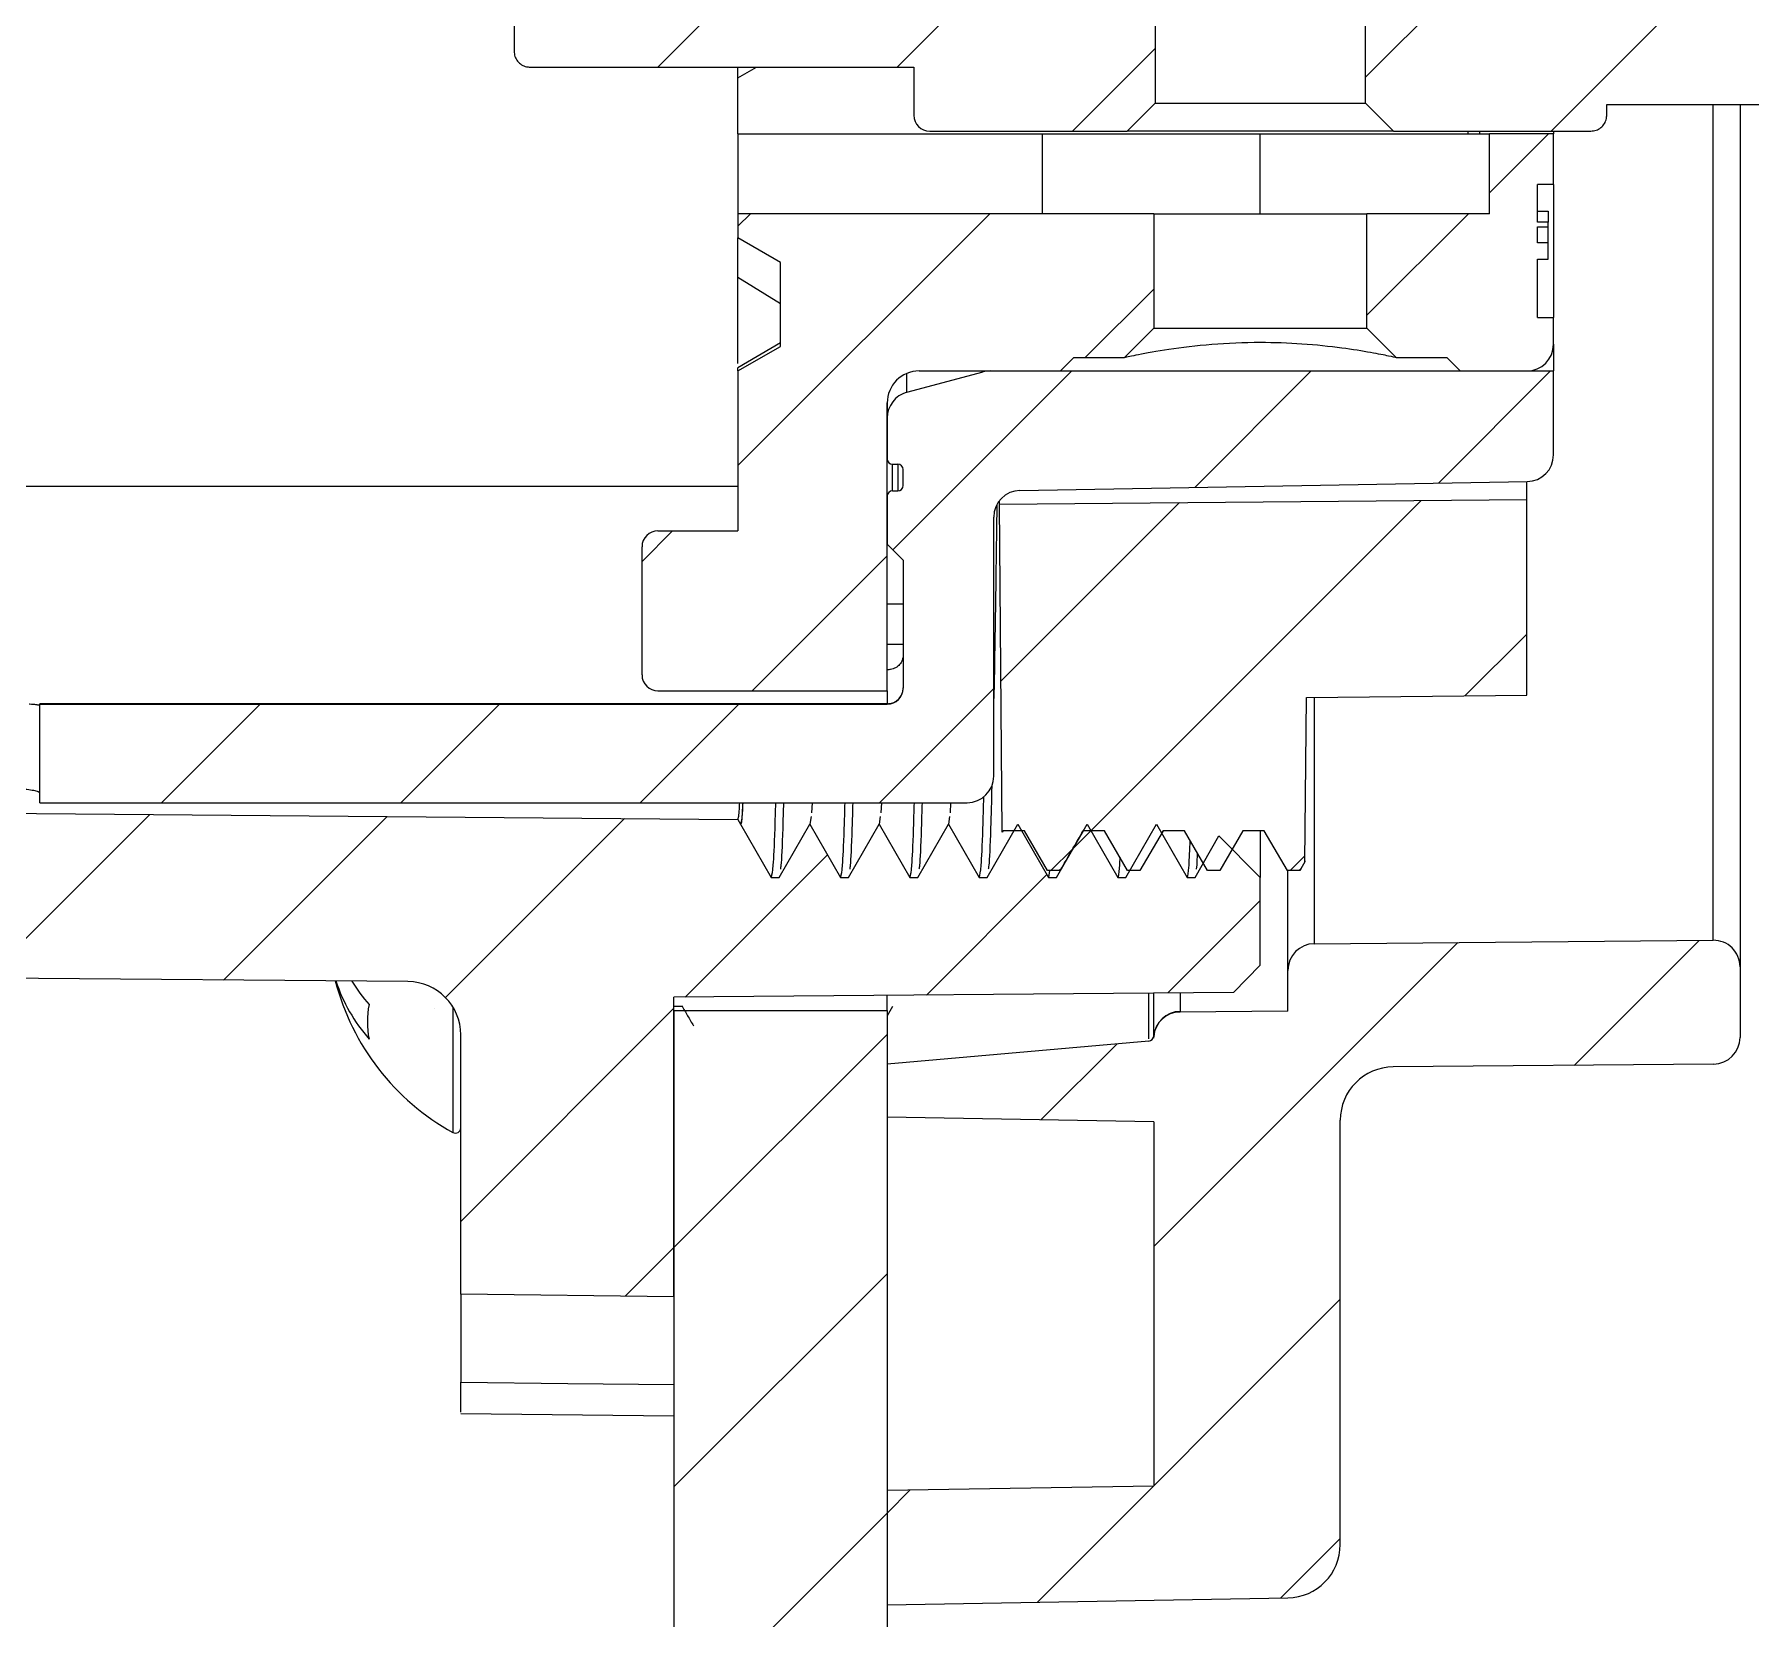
# Model space of a CAD drawing. Extents: x 14808 to 20058, y -13198 to -11680.
# Drawn here: x 15377.29 to 15393.39, y -12635.74 to -12620.88 of the extents above; entities that cross this region are included whole.
import ezdxf

# ---------------------------------------------------------------- set-up
doc = ezdxf.new("R2010")
doc.units = 0
doc.header["$LTSCALE"] = 7
doc.header["$MEASUREMENT"] = 0
doc.layers.get('0').update_dxf_attribs({"color": 2, "linetype": 'CONTINUOUS'})
pattern_1 = [(45, (-201.2296, 37.0511), (-0.561266, 0.561266), [])]

# ---------------------------------------------------------------- blocks, each defined once
blk = doc.blocks.new('A$C3ED52FEC')
at = {"linetype": 'Continuous', "lineweight": 0}
h = blk.add_hatch(dxfattribs=at)
h.set_pattern_fill('ANSI31', color=2, scale=0.25, style=0)
h.set_pattern_definition(pattern_1)
edge = h.paths.add_edge_path(flags=0)
edge.add_line((33.625, 20.5), (33.2625, 20.5))
edge.add_spline(control_points=[(33.2625, 20.5), (33.2541, 20.5), (33.2456, 20.4986), (33.2377, 20.4958), (33.2298, 20.493), (33.2222, 20.4888), (33.2156, 20.4836), (33.2091, 20.4783), (33.2034, 20.4719), (33.1989, 20.4648), (33.1945, 20.4576), (33.1912, 20.4497), (33.1893, 20.4415), (33.1881, 20.4361), (33.1875, 20.4305), (33.1875, 20.425)], knot_values=[0, 0, 0, 0, 0.000101, 0.000101, 0.000101, 0.000201, 0.000201, 0.000201, 0.000302, 0.000302, 0.000302, 0.000403, 0.000403, 0.000403, 0.000469, 0.000469, 0.000469, 0.000469], weights=[1, 1, 1, 1, 1, 1, 1, 1, 1, 1, 1, 1, 1, 1, 1, 1], degree=3, periodic=0)
edge.add_spline(control_points=[(33.1875, 20.425), (33.1875, 20.3958), (33.1875, 20.3667), (33.1875, 20.3375), (33.1875, 20.3083), (33.1875, 20.2792), (33.1875, 20.25)], knot_values=[2970.96215, 2970.96215, 2970.96215, 2970.96215, 2970.9625, 2970.9625, 2970.9625, 2970.96285, 2970.96285, 2970.96285, 2970.96285], weights=[1, 1, 1, 1, 1, 1, 1], degree=3, periodic=0)
edge.add_line((33.1875, 20.25), (32.7, 20.25))
edge.add_spline(control_points=[(32.7, 20.25), (32.6916, 20.25), (32.6831, 20.2486), (32.6752, 20.2458), (32.6673, 20.243), (32.6597, 20.2388), (32.6531, 20.2336), (32.6466, 20.2283), (32.6409, 20.2219), (32.6364, 20.2148), (32.632, 20.2076), (32.6287, 20.1997), (32.6268, 20.1915), (32.6256, 20.1861), (32.625, 20.1805), (32.625, 20.175)], knot_values=[0, 0, 0, 0, 0.000101, 0.000101, 0.000101, 0.000201, 0.000201, 0.000201, 0.000302, 0.000302, 0.000302, 0.000403, 0.000403, 0.000403, 0.000469, 0.000469, 0.000469, 0.000469], weights=[1, 1, 1, 1, 1, 1, 1, 1, 1, 1, 1, 1, 1, 1, 1, 1], degree=3, periodic=0)
edge.add_spline(control_points=[(32.625, 20.175), (32.625, 20.1), (32.625, 20.025), (32.625, 19.95)], knot_values=[1135.95065, 1135.95065, 1135.95065, 1135.95065, 1135.95155, 1135.95155, 1135.95155, 1135.95155], weights=[1, 1, 1, 1], degree=3, periodic=0)
edge.add_line((32.625, 19.95), (30.825, 19.95))
edge.add_spline(control_points=[(30.825, 19.95), (30.8166, 19.95), (30.8081, 19.9486), (30.8002, 19.9458), (30.7923, 19.943), (30.7847, 19.9388), (30.7781, 19.9336), (30.7716, 19.9283), (30.7659, 19.9219), (30.7614, 19.9148), (30.757, 19.9076), (30.7537, 19.8997), (30.7518, 19.8915), (30.7506, 19.8861), (30.75, 19.8805), (30.75, 19.875)], knot_values=[0, 0, 0, 0, 0.000101, 0.000101, 0.000101, 0.000201, 0.000201, 0.000201, 0.000302, 0.000302, 0.000302, 0.000403, 0.000403, 0.000403, 0.000469, 0.000469, 0.000469, 0.000469], weights=[1, 1, 1, 1, 1, 1, 1, 1, 1, 1, 1, 1, 1, 1, 1, 1], degree=3, periodic=0)
edge.add_spline(control_points=[(30.75, 19.875), (30.75, 19.8021), (30.75, 19.7292), (30.75, 19.6563), (30.75, 19.1458), (30.75, 18.6354), (30.75, 18.125)], knot_values=[2446.667125, 2446.667125, 2446.667125, 2446.667125, 2446.668, 2446.668, 2446.668, 2446.674125, 2446.674125, 2446.674125, 2446.674125], weights=[1, 1, 1, 1, 1, 1, 1], degree=3, periodic=0)
edge.add_spline(control_points=[(30.75, 18.125), (30.75, 18.1166), (30.7514, 18.1081), (30.7542, 18.1002), (30.757, 18.0923), (30.7612, 18.0847), (30.7664, 18.0781), (30.7717, 18.0716), (30.7781, 18.0659), (30.7852, 18.0614), (30.7924, 18.057), (30.8003, 18.0537), (30.8085, 18.0518), (30.8139, 18.0506), (30.8195, 18.05), (30.825, 18.05)], knot_values=[0, 0, 0, 0, 0.000101, 0.000101, 0.000101, 0.000201, 0.000201, 0.000201, 0.000302, 0.000302, 0.000302, 0.000403, 0.000403, 0.000403, 0.000469, 0.000469, 0.000469, 0.000469], weights=[1, 1, 1, 1, 1, 1, 1, 1, 1, 1, 1, 1, 1, 1, 1, 1], degree=3, periodic=0)
edge.add_line((30.825, 18.05), (32.625, 18.05))
edge.add_spline(control_points=[(32.625, 18.05), (32.625, 17.975), (32.625, 17.9), (32.625, 17.825)], knot_values=[1135.95915, 1135.95915, 1135.95915, 1135.95915, 1135.96005, 1135.96005, 1135.96005, 1135.96005], weights=[1, 1, 1, 1], degree=3, periodic=0)
edge.add_arc((32.7, 17.825), 0.075, 180, 270)
edge.add_line((32.7, 17.75), (33.625, 17.75))
edge.add_line((33.625, 17.75), (33.7562, 17.8813))
edge.add_spline(control_points=[(33.7562, 17.8813), (33.7562, 18.1328), (33.7562, 18.3844), (33.7562, 18.6359), (33.7562, 18.6719), (33.7562, 18.7078), (33.7562, 18.7438)], knot_values=[1380.620731, 1380.620731, 1380.620731, 1380.620731, 1380.62375, 1380.62375, 1380.62375, 1380.624181, 1380.624181, 1380.624181, 1380.624181], weights=[1, 1, 1, 1, 1, 1, 1], degree=3, periodic=0)
edge.add_line((33.7562, 18.7438), (33.75, 18.75))
edge.add_spline(control_points=[(33.75, 18.75), (33.75, 18.8906), (33.75, 19.0313), (33.75, 19.1719), (33.75, 19.5052), (33.75, 19.8385), (33.75, 20.1719), (33.75, 20.2396), (33.75, 20.3073), (33.75, 20.375)], knot_values=[1398.094313, 1398.094313, 1398.094313, 1398.094313, 1398.096, 1398.096, 1398.096, 1398.1, 1398.1, 1398.1, 1398.100813, 1398.100813, 1398.100813, 1398.100813], weights=[1, 1, 1, 1, 1, 1, 1, 1, 1, 1], degree=3, periodic=0)
edge.add_line((33.75, 20.375), (33.625, 20.5))
h = blk.add_hatch(dxfattribs=at)
h.set_pattern_fill('ANSI31', color=2, scale=0.25, style=0)
h.set_pattern_definition(pattern_1)
edge = h.paths.add_edge_path(flags=0)
edge.add_line((37.75, 20.125), (35.875, 20.125))
edge.add_spline(control_points=[(35.875, 20.125), (35.875, 20.1417), (35.875, 20.1583), (35.875, 20.175)], knot_values=[1135.95515, 1135.95515, 1135.95515, 1135.95515, 1135.95535, 1135.95535, 1135.95535, 1135.95535], weights=[1, 1, 1, 1], degree=3, periodic=0)
edge.add_spline(control_points=[(35.875, 20.175), (35.875, 20.1834), (35.8735, 20.1919), (35.8708, 20.1998), (35.868, 20.2077), (35.8638, 20.2153), (35.8586, 20.2219), (35.8533, 20.2284), (35.8469, 20.2341), (35.8398, 20.2386), (35.8326, 20.243), (35.8247, 20.2463), (35.8165, 20.2482), (35.8111, 20.2494), (35.8055, 20.25), (35.8, 20.25)], knot_values=[0, 0, 0, 0, 0.000101, 0.000101, 0.000101, 0.000201, 0.000201, 0.000201, 0.000302, 0.000302, 0.000302, 0.000403, 0.000403, 0.000403, 0.000469, 0.000469, 0.000469, 0.000469], weights=[1, 1, 1, 1, 1, 1, 1, 1, 1, 1, 1, 1, 1, 1, 1, 1], degree=3, periodic=0)
edge.add_line((35.8, 20.25), (35.3125, 20.25))
edge.add_spline(control_points=[(35.3125, 20.25), (35.3125, 20.2792), (35.3125, 20.3083), (35.3125, 20.3375), (35.3125, 20.3667), (35.3125, 20.3958), (35.3125, 20.425)], knot_values=[2970.96215, 2970.96215, 2970.96215, 2970.96215, 2970.9625, 2970.9625, 2970.9625, 2970.96285, 2970.96285, 2970.96285, 2970.96285], weights=[1, 1, 1, 1, 1, 1, 1], degree=3, periodic=0)
edge.add_arc((35.2375, 20.425), 0.075, 0, 90)
edge.add_line((35.2375, 20.5), (34.875, 20.5))
edge.add_line((34.875, 20.5), (34.75, 20.375))
edge.add_spline(control_points=[(34.75, 20.375), (34.75, 20.3073), (34.75, 20.2396), (34.75, 20.1719), (34.75, 19.6979), (34.75, 19.224), (34.75, 18.75)], knot_values=[1398.099188, 1398.099188, 1398.099188, 1398.099188, 1398.1, 1398.1, 1398.1, 1398.105688, 1398.105688, 1398.105688, 1398.105688], weights=[1, 1, 1, 1, 1, 1, 1], degree=3, periodic=0)
edge.add_line((34.75, 18.75), (34.7437, 18.7438))
edge.add_spline(control_points=[(34.7437, 18.7438), (34.7437, 18.7078), (34.7437, 18.6719), (34.7437, 18.6359), (34.7437, 18.3844), (34.7437, 18.1328), (34.7437, 17.8813)], knot_values=[1380.623319, 1380.623319, 1380.623319, 1380.623319, 1380.62375, 1380.62375, 1380.62375, 1380.626769, 1380.626769, 1380.626769, 1380.626769], weights=[1, 1, 1, 1, 1, 1, 1], degree=3, periodic=0)
edge.add_line((34.7437, 17.8813), (34.875, 17.75))
edge.add_line((34.875, 17.75), (35.8, 17.75))
edge.add_spline(control_points=[(35.8, 17.75), (35.8084, 17.75), (35.8169, 17.7515), (35.8248, 17.7542), (35.8327, 17.757), (35.8403, 17.7612), (35.8468, 17.7664), (35.8534, 17.7717), (35.8591, 17.7781), (35.8636, 17.7852), (35.868, 17.7924), (35.8713, 17.8003), (35.8732, 17.8085), (35.8744, 17.8139), (35.875, 17.8195), (35.875, 17.825)], knot_values=[0, 0, 0, 0, 0.000101, 0.000101, 0.000101, 0.000201, 0.000201, 0.000201, 0.000302, 0.000302, 0.000302, 0.000403, 0.000403, 0.000403, 0.000469, 0.000469, 0.000469, 0.000469], weights=[1, 1, 1, 1, 1, 1, 1, 1, 1, 1, 1, 1, 1, 1, 1, 1], degree=3, periodic=0)
edge.add_spline(control_points=[(35.875, 17.825), (35.875, 17.8417), (35.875, 17.8583), (35.875, 17.875)], knot_values=[1135.94595, 1135.94595, 1135.94595, 1135.94595, 1135.94615, 1135.94615, 1135.94615, 1135.94615], weights=[1, 1, 1, 1], degree=3, periodic=0)
edge.add_line((35.875, 17.875), (37.75, 17.875))
edge.add_spline(control_points=[(37.75, 17.875), (37.75, 17.8875), (37.75, 17.9), (37.75, 17.9125), (37.75, 17.925), (37.75, 17.9375), (37.75, 17.95)], knot_values=[1048.57485, 1048.57485, 1048.57485, 1048.57485, 1048.575, 1048.575, 1048.575, 1048.57515, 1048.57515, 1048.57515, 1048.57515], weights=[1, 1, 1, 1, 1, 1, 1], degree=3, periodic=0)
edge.add_line((37.75, 17.95), (38.0748, 17.95))
edge.add_line((38.0748, 17.95), (38.0748, 17.9))
edge.add_line((38.0748, 17.9), (38.1752, 17.9))
edge.add_line((38.1752, 17.9), (38.1752, 17.95))
edge.add_line((38.1752, 17.95), (38.2756, 17.95))
edge.add_line((38.2756, 17.95), (38.2756, 17.9))
edge.add_line((38.2756, 17.9), (38.3049, 17.9))
edge.add_line((38.3049, 17.9), (38.3049, 17.95))
edge.add_line((38.3049, 17.95), (38.5, 17.95))
edge.add_spline(control_points=[(38.5, 17.95), (38.5, 17.9375), (38.5, 17.925), (38.5, 17.9125), (38.5, 17.9), (38.5, 17.8875), (38.5, 17.875)], knot_values=[1048.57485, 1048.57485, 1048.57485, 1048.57485, 1048.575, 1048.575, 1048.575, 1048.57515, 1048.57515, 1048.57515, 1048.57515], weights=[1, 1, 1, 1, 1, 1, 1], degree=3, periodic=0)
edge.add_line((38.5, 17.875), (40.25, 17.875))
edge.add_arc((40.25, 18), 0.125, 270, 360)
edge.add_line((40.375, 18), (40.375, 18.4375))
edge.add_line((40.375, 18.4375), (39.8152, 18.5875))
edge.add_line((39.8152, 18.5875), (37.5193, 18.5875))
edge.add_arc((37.5193, 18.8375), 0.25, 210, 270, ccw=False)
edge.add_line((37.3028, 18.7125), (37.209, 18.875))
edge.add_spline(control_points=[(37.209, 18.875), (37.2071, 18.8782), (37.2054, 18.8815), (37.2036, 18.8848), (37.1907, 18.9097), (37.182, 18.9371), (37.178, 18.9648), (37.1741, 18.9925), (37.1749, 19.0212), (37.1803, 19.0487), (37.1856, 19.0753), (37.1954, 19.1015), (37.209, 19.125)], knot_values=[0.000008, 0.000008, 0.000008, 0.000008, 0.000053, 0.000053, 0.000053, 0.000393, 0.000393, 0.000393, 0.000734, 0.000734, 0.000734, 0.001064, 0.001064, 0.001064, 0.001064], weights=[1, 1, 1, 1, 1, 1, 1, 1, 1, 1, 1, 1, 1], degree=3, periodic=0)
edge.add_line((37.209, 19.125), (37.3028, 19.2875))
edge.add_arc((37.5193, 19.1625), 0.25, 90, 150, ccw=False)
edge.add_line((37.5193, 19.4125), (39.8152, 19.4125))
edge.add_line((39.8152, 19.4125), (40.375, 19.5625))
edge.add_line((40.375, 19.5625), (40.375, 20))
edge.add_arc((40.25, 20), 0.125, 0, 90)
edge.add_line((40.25, 20.125), (38.5, 20.125))
edge.add_spline(control_points=[(38.5, 20.125), (38.5, 20.1125), (38.5, 20.1), (38.5, 20.0875), (38.5, 20.075), (38.5, 20.0625), (38.5, 20.05)], knot_values=[1048.57485, 1048.57485, 1048.57485, 1048.57485, 1048.575, 1048.575, 1048.575, 1048.57515, 1048.57515, 1048.57515, 1048.57515], weights=[1, 1, 1, 1, 1, 1, 1], degree=3, periodic=0)
edge.add_line((38.5, 20.05), (38.3049, 20.05))
edge.add_line((38.3049, 20.05), (38.3049, 20.1))
edge.add_line((38.3049, 20.1), (38.2756, 20.1))
edge.add_line((38.2756, 20.1), (38.2756, 20.05))
edge.add_line((38.2756, 20.05), (38.1752, 20.05))
edge.add_line((38.1752, 20.05), (38.1752, 20.1))
edge.add_line((38.1752, 20.1), (38.0748, 20.1))
edge.add_line((38.0748, 20.1), (38.0748, 20.05))
edge.add_line((38.0748, 20.05), (37.75, 20.05))
edge.add_spline(control_points=[(37.75, 20.05), (37.75, 20.0625), (37.75, 20.075), (37.75, 20.0875), (37.75, 20.1), (37.75, 20.1125), (37.75, 20.125)], knot_values=[1048.57485, 1048.57485, 1048.57485, 1048.57485, 1048.575, 1048.575, 1048.575, 1048.57515, 1048.57515, 1048.57515, 1048.57515], weights=[1, 1, 1, 1, 1, 1, 1], degree=3, periodic=0)
h = blk.add_hatch(dxfattribs=at)
h.set_pattern_fill('ANSI31', color=2, scale=0.25, style=0)
h.set_pattern_definition(pattern_1)
edge = h.paths.add_edge_path(flags=0)
edge.add_line((35.55, 17.2252), (35.55, 17.3005))
edge.add_line((35.55, 17.3005), (35.6, 17.3005))
edge.add_line((35.6, 17.3005), (35.6, 17.3224))
edge.add_line((35.6, 17.3224), (35.55, 17.3224))
edge.add_line((35.55, 17.3224), (35.55, 17.5))
edge.add_line((35.55, 17.5), (35.625, 17.5))
edge.add_line((35.625, 17.5), (35.625, 17.7375))
edge.add_line((35.625, 17.7375), (35.325, 17.7375))
edge.add_spline(control_points=[(35.325, 17.7375), (35.325, 17.675), (35.325, 17.6125), (35.325, 17.55), (35.325, 17.4875), (35.325, 17.425), (35.325, 17.3625)], knot_values=[3005.91425, 3005.91425, 3005.91425, 3005.91425, 3005.915, 3005.915, 3005.915, 3005.91575, 3005.91575, 3005.91575, 3005.91575], weights=[1, 1, 1, 1, 1, 1, 1], degree=3, periodic=0)
edge.add_line((35.325, 17.3625), (34.75, 17.3625))
edge.add_spline(control_points=[(34.75, 17.3625), (34.75, 17.2281), (34.75, 17.0938), (34.75, 16.9594), (34.75, 16.9146), (34.75, 16.8698), (34.75, 16.825)], knot_values=[1398.098387, 1398.098387, 1398.098387, 1398.098387, 1398.1, 1398.1, 1398.1, 1398.100537, 1398.100537, 1398.100537, 1398.100537], weights=[1, 1, 1, 1, 1, 1, 1], degree=3, periodic=0)
edge.add_line((34.75, 16.825), (34.8875, 16.6875))
edge.add_line((34.8875, 16.6875), (35.125, 16.6875))
edge.add_line((35.125, 16.6875), (35.1875, 16.625))
edge.add_line((35.1875, 16.625), (35.5, 16.625))
edge.add_arc((35.5, 16.75), 0.125, 270, 360)
edge.add_line((35.625, 16.75), (35.625, 16.875))
edge.add_line((35.625, 16.875), (35.55, 16.875))
edge.add_line((35.55, 16.875), (35.55, 17.1498))
edge.add_line((35.55, 17.1498), (35.6, 17.1498))
edge.add_line((35.6, 17.1498), (35.6, 17.2252))
edge.add_line((35.6, 17.2252), (35.55, 17.2252))
h = blk.add_hatch(dxfattribs=at)
h.set_pattern_fill('ANSI31', color=2, scale=0.25, style=0)
h.set_pattern_definition(pattern_1)
edge = h.paths.add_edge_path(flags=0)
edge.add_line((32, 17.1345), (32, 16.7405))
edge.add_line((32, 16.7405), (31.8, 16.625))
edge.add_line((31.8, 16.625), (31.8, 15.875))
edge.add_line((31.8, 15.875), (31.425, 15.875))
edge.add_arc((31.425, 15.8), 0.075, 90, 180)
edge.add_line((31.35, 15.8), (31.35, 15.2))
edge.add_arc((31.425, 15.2), 0.075, 180, 270)
edge.add_line((31.425, 15.125), (32.5, 15.125))
edge.add_line((32.5, 15.125), (32.5, 16.475))
edge.add_arc((32.65, 16.475), 0.15, 90, 180, ccw=False)
edge.add_line((32.65, 16.625), (33.3125, 16.625))
edge.add_line((33.3125, 16.625), (33.375, 16.6875))
edge.add_line((33.375, 16.6875), (33.6125, 16.6875))
edge.add_line((33.6125, 16.6875), (33.75, 16.825))
edge.add_spline(control_points=[(33.75, 16.825), (33.75, 16.8698), (33.75, 16.9146), (33.75, 16.9594), (33.75, 17.0938), (33.75, 17.2281), (33.75, 17.3625)], knot_values=[1398.099463, 1398.099463, 1398.099463, 1398.099463, 1398.1, 1398.1, 1398.1, 1398.101613, 1398.101613, 1398.101613, 1398.101613], weights=[1, 1, 1, 1, 1, 1, 1], degree=3, periodic=0)
edge.add_line((33.75, 17.3625), (31.8, 17.3625))
edge.add_line((31.8, 17.3625), (31.8, 17.25))
edge.add_line((31.8, 17.25), (32, 17.1345))
h = blk.add_hatch(dxfattribs=at)
h.set_pattern_fill('ANSI31', color=2, scale=0.25, style=0)
h.set_pattern_definition(pattern_1)
edge = h.paths.add_edge_path(flags=0)
edge.add_arc((32.525, 16.2125), 0.025, 180, 270)
edge.add_line((32.525, 16.1875), (32.55, 16.1875))
edge.add_arc((32.55, 16.1625), 0.025, 0, 90, ccw=False)
edge.add_line((32.575, 16.1625), (32.575, 16.0875))
edge.add_arc((32.55, 16.0875), 0.025, 270, 360, ccw=False)
edge.add_line((32.55, 16.0625), (32.525, 16.0625))
edge.add_arc((32.525, 16.0375), 0.025, 90, 180)
edge.add_line((32.5, 16.0375), (32.5, 15.8125))
edge.add_line((32.5, 15.8125), (32.575, 15.7375))
edge.add_line((32.575, 15.7375), (32.575, 15.1375))
edge.add_arc((32.5, 15.1375), 0.075, 270, 360, ccw=False)
edge.add_line((32.5, 15.0625), (28.525, 15.0625))
edge.add_line((28.525, 15.0625), (28.525, 14.6))
edge.add_line((28.525, 14.6), (32.875, 14.6))
edge.add_arc((32.875, 14.725), 0.125, 270, 360)
edge.add_line((33, 14.725), (33, 15.9397))
edge.add_arc((33.125, 15.9397), 0.125, 91, 180, ccw=False)
edge.add_line((33.1228, 16.0646), (35.5022, 16.1062))
edge.add_arc((35.5, 16.2312), 0.125, 271, 360)
edge.add_line((35.625, 16.2312), (35.625, 16.625))
edge.add_line((35.625, 16.625), (32.983, 16.625))
edge.add_arc((32.983, 16.5), 0.125, 90, 105)
edge.add_line((32.9506, 16.6207), (32.5926, 16.5248))
edge.add_arc((32.625, 16.4041), 0.125, 105, 180)
edge.add_line((32.5, 16.4041), (32.5, 16.2125))
h = blk.add_hatch(dxfattribs=at)
h.set_pattern_fill('ANSI31', color=2, scale=0.25, style=0)
h.set_pattern_definition(pattern_1)
h.paths.add_polyline_path([(33.3105, 14.2813), (33.4187, 14.4688), (33.5187, 14.4688), (33.627, 14.2813), (33.6855, 14.2813), (33.7937, 14.4688), (33.8937, 14.4688), (34.002, 14.2813), (34.0605, 14.2813), (34.1687, 14.4688), (34.2687, 14.4688), (34.377, 14.2813), (34.4355, 14.2813), (34.4592, 14.3223), (34.4659, 15.0933), (35.5, 15.1037), (35.5, 16.0218), (33.0262, 16.0002), (33.0396, 14.4616), (33.0437, 14.4688), (33.1437, 14.4688), (33.252, 14.2813)], flags=0)
h = blk.add_hatch(dxfattribs=at)
h.set_pattern_fill('ANSI31', color=2, scale=0.25, style=0)
h.set_pattern_definition(pattern_1)
edge = h.paths.add_edge_path(flags=0)
edge.add_line((34.25, 14.25), (34.0558, 14.4442))
edge.add_line((34.0558, 14.4442), (33.9437, 14.25))
edge.add_line((33.9437, 14.25), (33.9062, 14.25))
edge.add_line((33.9062, 14.25), (33.7625, 14.499))
edge.add_line((33.7625, 14.499), (33.6187, 14.25))
edge.add_line((33.6187, 14.25), (33.5812, 14.25))
edge.add_line((33.5812, 14.25), (33.4375, 14.499))
edge.add_line((33.4375, 14.499), (33.2937, 14.25))
edge.add_line((33.2937, 14.25), (33.2562, 14.25))
edge.add_line((33.2562, 14.25), (33.1125, 14.499))
edge.add_line((33.1125, 14.499), (32.9687, 14.25))
edge.add_line((32.9687, 14.25), (32.9312, 14.25))
edge.add_line((32.9312, 14.25), (32.7875, 14.499))
edge.add_line((32.7875, 14.499), (32.6437, 14.25))
edge.add_line((32.6437, 14.25), (32.6062, 14.25))
edge.add_line((32.6062, 14.25), (32.4625, 14.499))
edge.add_line((32.4625, 14.499), (32.3187, 14.25))
edge.add_line((32.3187, 14.25), (32.2812, 14.25))
edge.add_line((32.2812, 14.25), (32.1375, 14.499))
edge.add_line((32.1375, 14.499), (31.9937, 14.25))
edge.add_line((31.9937, 14.25), (31.9562, 14.25))
edge.add_line((31.9562, 14.25), (31.8125, 14.499))
edge.add_line((31.8125, 14.499), (31.8119, 14.5))
edge.add_line((31.8119, 14.5), (31.7996, 14.5214))
edge.add_line((31.7996, 14.5214), (26.3489, 14.569))
edge.add_arc((26.35, 14.6939), 0.125, 180, 269.5, ccw=False)
edge.add_line((26.225, 14.6939), (26.225, 15.125))
edge.add_line((26.225, 15.125), (25.1, 15.1152))
edge.add_line((25.1, 15.1152), (25.1, 14.3015))
edge.add_arc((25.6, 14.3015), 0.5, 180, 269.5)
edge.add_line((25.5956, 13.8015), (30.2522, 13.7609))
edge.add_arc((30.25, 13.5109), 0.25, 0, 89.5, ccw=False)
edge.add_line((30.5, 13.5109), (30.5, 12.2948))
edge.add_line((30.5, 12.2948), (31.5, 12.2825))
edge.add_line((31.5, 12.2825), (31.5, 13.6875))
edge.add_line((31.5, 13.6875), (34.125, 13.7104))
edge.add_line((34.125, 13.7104), (34.25, 13.8376))
edge.add_line((34.25, 13.8376), (34.25, 14.25))
h = blk.add_hatch(dxfattribs=at)
h.set_pattern_fill('ANSI31', color=2, scale=0.25, style=0)
h.set_pattern_definition(pattern_1)
edge = h.paths.add_edge_path(flags=0)
edge.add_line((33.75, 11.3968), (32.5, 11.375))
edge.add_line((32.5, 11.375), (32.5, 10.8379))
edge.add_line((32.5, 10.8379), (34.3794, 10.8707))
edge.add_arc((34.375, 11.1207), 0.25, 271, 360)
edge.add_line((34.625, 11.1207), (34.625, 13.1108))
edge.add_arc((34.875, 13.1108), 0.25, 90.5, 180, ccw=False)
edge.add_line((34.8728, 13.3608), (36.3761, 13.3739))
edge.add_arc((36.375, 13.4989), 0.125, 270.5, 360)
edge.add_line((36.5, 13.4989), (36.5, 13.8299))
edge.add_arc((36.375, 13.8299), 0.125, 0, 90.5)
edge.add_line((36.3739, 13.9549), (34.5033, 13.9386))
edge.add_arc((34.5044, 13.8136), 0.125, 90.5, 180)
edge.add_line((34.3794, 13.8136), (34.3794, 13.6229))
edge.add_line((34.3794, 13.6229), (33.8733, 13.6184))
edge.add_arc((33.8744, 13.4934), 0.125, 90.5, 174.71189)
edge.add_arc((33.725, 13.5073), 0.025, 275, 354.71189, ccw=False)
edge.add_line((33.7272, 13.4824), (32.5, 13.375))
edge.add_line((32.5, 13.375), (32.5, 13.125))
edge.add_line((32.5, 13.125), (33.75, 13.1032))
edge.add_line((33.75, 13.1032), (33.75, 11.3968))
h = blk.add_hatch(dxfattribs=at)
h.set_pattern_fill('ANSI31', color=2, scale=0.25, style=0)
h.set_pattern_definition(pattern_1)
h.paths.add_polyline_path([(32.5, 9.0669), (32.5, 13.625), (31.5, 13.625), (31.5, 9.0669)], flags=0)
at = {"color": 7, "linetype": 'Continuous', "lineweight": 15}
for p, q in [((30.75, 19.875), (30.75, 18.125)), ((33.7562, 18.7438), (33.7562, 17.8813)), ((34.7437, 17.8813), (34.7437, 18.7438)), ((30.825, 18.05), (32.625, 18.05)), ((31.8, 18), (31.8866, 18.05)), ((32.625, 18.05), (32.625, 17.825)), ((31.8, 17.7375), (31.8, 18)), ((33.7562, 17.8813), (33.625, 17.75)), ((33.7562, 17.8813), (34.7437, 17.8813)), ((34.875, 17.75), (34.7437, 17.8813)), ((35.875, 17.875), (37.75, 17.875)), ((35.875, 17.825), (35.875, 17.875)), ((36.5, 17.875), (36.5, 13.8299)), ((31.8, 17.7375), (33.2288, 17.7375)), ((31.8, 17.7375), (31.8, 17.3625)), ((32.7, 17.75), (33.625, 17.75)), ((33.2288, 17.3625), (33.2288, 17.7375)), ((33.2288, 17.7375), (34.25, 17.7375)), ((34.875, 17.75), (33.625, 17.75)), ((34.25, 17.3625), (34.25, 17.7375)), ((34.25, 17.7375), (35.325, 17.7375)), ((34.875, 17.75), (35.8, 17.75)), ((35.2244, 17.7375), (35.2244, 17.75)), ((35.2781, 17.75), (35.2781, 17.7375)), ((35.325, 17.3625), (35.325, 17.7375)), ((35.625, 17.7375), (35.325, 17.7375)), ((35.625, 17.75), (35.625, 17.7375)), ((35.625, 17.5), (35.625, 17.7375)), ((35.625, 17.5), (35.55, 17.5)), ((35.55, 17.3224), (35.55, 17.5)), ((35.625, 17.5), (35.625, 16.875)), ((31.8, 17.3625), (31.8, 17.25)), ((33.75, 17.3625), (31.8, 17.3625)), ((33.75, 17.3625), (33.75, 16.825)), ((33.75, 17.3625), (34.75, 17.3625)), ((34.75, 16.825), (34.75, 17.3625)), ((35.325, 17.3625), (34.75, 17.3625)), ((35.55, 17.375), (35.6, 17.375)), ((35.6, 17.3224), (35.55, 17.3224)), ((35.6, 17.375), (35.6, 17.3224)), ((35.6, 17.3005), (35.6, 17.3224)), ((32, 17.1345), (31.8, 17.25)), ((35.55, 17.3005), (35.6, 17.3005)), ((35.55, 17.2252), (35.55, 17.3005)), ((35.6, 17.2252), (35.6, 17.3005)), ((35.6, 17.2252), (35.55, 17.2252)), ((35.55, 17.1498), (35.6, 17.1498)), ((35.55, 16.875), (35.55, 17.1498)), ((35.6, 17.1498), (35.6, 17.2252)), ((32, 16.7405), (32, 17.1345)), ((31.8, 17.0656), (32, 16.9417)), ((31.8, 16.6604), (31.8, 17.0656)), ((33.75, 16.825), (33.6125, 16.6875)), ((33.75, 16.825), (34.75, 16.825)), ((34.8875, 16.6875), (34.75, 16.825)), ((35.55, 16.875), (35.625, 16.875)), ((35.625, 16.75), (35.625, 16.875)), ((32, 16.7565), (31.8, 16.6404)), ((35.625, 16.75), (35.625, 16.625)), ((31.8, 16.625), (32, 16.7405)), ((33.3125, 16.625), (33.375, 16.6875)), ((33.375, 16.6875), (33.6125, 16.6875)), ((34.8875, 16.6875), (35.125, 16.6875)), ((35.125, 16.6875), (35.1875, 16.625)), ((31.8, 16.625), (31.8, 15.875)), ((32.5926, 16.5248), (32.9506, 16.6207)), ((32.65, 16.625), (33.3125, 16.625)), ((32.983, 16.625), (35.625, 16.625)), ((35.1875, 16.625), (35.5, 16.625)), ((35.625, 16.2312), (35.625, 16.625)), ((32.5, 15.125), (32.5, 16.475)), ((32.5, 16.4041), (32.5, 16.2125)), ((32.525, 16.1875), (32.55, 16.1875)), ((32.575, 16.0875), (32.575, 16.1625)), ((33.1228, 16.0646), (35.5022, 16.1062)), ((35.5, 16.0218), (35.5, 16.1061)), ((32.5, 16.0375), (32.5, 15.8125)), ((32.525, 16.0625), (32.55, 16.0625)), ((33.0262, 16.0002), (35.5, 16.0218)), ((35.5, 15.1037), (35.5, 16.0218)), ((33, 14.725), (33, 15.9397)), ((33.0262, 16.0002), (33.026, 16.016)), ((33.0396, 14.4616), (33.0262, 16.0002)), ((31.425, 15.875), (31.8, 15.875)), ((31.35, 15.2), (31.35, 15.8)), ((32.5, 15.8125), (32.575, 15.7375)), ((32.575, 15.7375), (32.575, 15.1375)), ((32.5, 15.5323), (32.575, 15.5323)), ((32.575, 15.3422), (32.5, 15.3422)), ((32.5, 15.0642), (28.525, 15.0642)), ((28.525, 15.0625), (28.525, 15.0642)), ((28.525, 14.6), (28.525, 15.0625)), ((28.525, 15.0625), (32.5, 15.0625)), ((31.425, 15.125), (32.5, 15.125)), ((32.5, 15.0642), (32.5, 15.0625)), ((34.4592, 14.3223), (34.4659, 15.0933)), ((34.4659, 15.0933), (35.5, 15.1037)), ((28.525, 14.6), (32.875, 14.6)), ((32.1477, 14.6), (32.1453, 14.553)), ((32.4727, 14.6), (32.4703, 14.553)), ((32.7977, 14.6), (32.7953, 14.553)), ((26.3489, 14.569), (31.7996, 14.5214)), ((31.7996, 14.5214), (31.8119, 14.5)), ((31.8119, 14.5), (31.8125, 14.499)), ((31.8125, 14.499), (31.9562, 14.25)), ((31.9937, 14.25), (32.1375, 14.499)), ((32.1428, 14.5353), (32.1375, 14.499)), ((32.1375, 14.499), (32.2812, 14.25)), ((32.3187, 14.25), (32.4625, 14.499)), ((32.4678, 14.5353), (32.4625, 14.499)), ((32.4625, 14.499), (32.6062, 14.25)), ((32.6437, 14.25), (32.7875, 14.499)), ((32.7928, 14.5353), (32.7875, 14.499)), ((32.7875, 14.499), (32.9312, 14.25)), ((32.9687, 14.25), (33.1125, 14.499)), ((33.1125, 14.499), (33.2562, 14.25)), ((33.2937, 14.25), (33.4375, 14.499)), ((33.4375, 14.499), (33.5812, 14.25)), ((33.6187, 14.25), (33.7625, 14.499)), ((33.7625, 14.499), (33.9062, 14.25)), ((33.0437, 14.4688), (33.0396, 14.4616)), ((33.1437, 14.4688), (33.0437, 14.4688)), ((33.252, 14.2813), (33.1437, 14.4688)), ((33.4187, 14.4688), (33.3105, 14.2813)), ((33.5187, 14.4688), (33.4187, 14.4688)), ((33.627, 14.2813), (33.5187, 14.4688)), ((33.7937, 14.4688), (33.6855, 14.2813)), ((33.788, 14.4577), (33.795, 14.4698)), ((33.8937, 14.4688), (33.7937, 14.4688)), ((34.002, 14.2813), (33.8937, 14.4688)), ((33.9437, 14.25), (34.0558, 14.4442)), ((34.25, 14.25), (34.0558, 14.4442)), ((34.1687, 14.4688), (34.0605, 14.2813)), ((34.1191, 14.3818), (34.17, 14.4698)), ((34.2687, 14.4688), (34.1687, 14.4688)), ((34.25, 14.4688), (34.25, 14.25)), ((34.377, 14.2813), (34.2687, 14.4688)), ((31.9562, 14.25), (31.9937, 14.25)), ((32.2812, 14.25), (32.3187, 14.25)), ((32.6062, 14.25), (32.6437, 14.25)), ((32.9312, 14.25), (32.9687, 14.25)), ((33.3105, 14.2813), (33.252, 14.2813)), ((33.2607, 14.2825), (33.2562, 14.25)), ((33.2562, 14.25), (33.2937, 14.25)), ((33.3105, 14.2813), (33.3117, 14.2889)), ((33.5812, 14.25), (33.6187, 14.25)), ((33.6855, 14.2813), (33.627, 14.2813)), ((33.9062, 14.25), (33.9437, 14.25)), ((34.0605, 14.2813), (34.002, 14.2813)), ((34.25, 13.8376), (34.25, 14.25)), ((34.4355, 14.2813), (34.377, 14.2813)), ((34.3794, 13.8136), (34.3794, 14.2813)), ((34.4592, 14.3223), (34.4355, 14.2813)), ((34.4355, 14.2813), (34.4367, 14.2887)), ((34.5033, 13.9386), (36.3739, 13.9549)), ((30.2522, 13.7609), (25.5956, 13.8015)), ((34.125, 13.7104), (34.25, 13.8376)), ((34.3794, 13.6229), (34.3794, 13.8136)), ((36.5, 13.8299), (36.5, 13.4989)), ((34.125, 13.7104), (31.5, 13.6875)), ((31.5, 12.2825), (31.5, 13.6875)), ((32.5, 13.625), (32.5, 13.6962)), ((33.75, 13.496), (33.75, 13.7071)), ((31.5, 13.645), (31.5382, 13.645)), ((31.5, 13.625), (31.5, 9.0669)), ((31.5, 13.625), (32.5, 13.625)), ((32.5, 13.625), (32.5, 9.0669)), ((34.3794, 13.6229), (33.8733, 13.6184)), ((30.5, 12.2948), (30.5, 13.5109)), ((32.5, 13.375), (33.7272, 13.4824)), ((33.7499, 13.505), (33.7499, 13.5023)), ((32.5, 13.375), (32.5, 13.125)), ((36.3761, 13.3739), (34.8728, 13.3608)), ((33.75, 13.1032), (32.5, 13.125)), ((33.75, 13.1032), (33.75, 11.3968)), ((34.625, 11.1207), (34.625, 13.1108)), ((31.5, 12.2825), (30.5, 12.2948)), ((30.5, 12.2948), (30.5, 11.8818)), ((30.4999, 11.7356), (31.4999, 11.7249)), ((32.5, 11.375), (33.75, 11.3968)), ((32.5, 11.375), (32.5, 10.8379)), ((32.5, 10.8379), (34.3794, 10.8707))]:
    blk.add_line(p, q, dxfattribs=at)
at = {"color": 8, "linetype": 'Continuous', "lineweight": 15}
for p, q in [((36.3739, 13.9549), (36.3739, 17.875)), ((32.5926, 16.5248), (32.5926, 16.6136)), ((32.9506, 16.625), (32.9506, 16.6207)), ((32.525, 16.0625), (32.525, 16.1875)), ((32.55, 16.1875), (32.55, 16.0625)), ((31.8, 16.0832), (27.7, 16.0832)), ((32.5, 15.125), (32.5, 15.0642)), ((34.5033, 15.0937), (34.5033, 13.9386)), ((33.7272, 13.4922), (33.7272, 13.7069)), ((33.8739, 13.7082), (33.8739, 13.6209)), ((30.4629, 13.6419), (30.4629, 13.2879)), ((30.4629, 13.2879), (30.4629, 13.0534))]:
    blk.add_line(p, q, dxfattribs=at)
at = {"color": 7, "linetype": 'Continuous', "lineweight": 15, "flags": 128}
for points in [[(34.4367, 14.2823), (34.4486, 14.3029), (34.4605, 14.3236)], [(30.5, 11.8818), (31.0022, 11.8764), (31.5, 11.8711)]]:
    blk.add_lwpolyline(points, dxfattribs=at)
at = {"color": 7, "linetype": 'Continuous', "lineweight": 15}
for centre, radius, start, end in [((32.7, 17.825), 0.075, 180, 270), ((35.5, 16.75), 0.125, 270, 0), ((32.65, 16.475), 0.15, 90, 180), ((32.983, 16.5), 0.125, 90, 105), ((32.625, 16.4041), 0.125, 105, 180), ((32.525, 16.2125), 0.025, 180, 270), ((32.55, 16.1625), 0.025, 0, 90), ((35.5, 16.2312), 0.125, 271, 0), ((32.525, 16.0375), 0.025, 90, 180), ((32.55, 16.0875), 0.025, 270, 0), ((33.125, 15.9397), 0.125, 91, 180), ((31.425, 15.8), 0.075, 90, 180), ((31.425, 15.2), 0.075, 180, 270), ((32.5, 15.1375), 0.075, 270, 360), ((32.875, 14.725), 0.125, 270, 0), ((34.5044, 13.8136), 0.125, 90.5, 180), ((36.375, 13.8299), 0.125, 0, 90.5), ((31.0141, 14.0503), 1.1391, 194.56106, 241.05941), ((30.6557, 14.0074), 0.7803, 198.18613, 221.36126), ((30.7003, 14.2006), 0.835, 211.58511, 220.98865), ((30.25, 13.5109), 0.25, 0, 89.5), ((30.46, 13.5723), 0.3982, 168.33061, 191.66939), ((33.8744, 13.4934), 0.125, 90.5, 174.71189), ((33.725, 13.5073), 0.025, 275, 354.71189), ((36.375, 13.4989), 0.125, 270.5, 0), ((34.875, 13.1108), 0.25, 90.5, 180), ((30.475, 13.0753), 0.025, 241.05941, 360), ((34.375, 11.1207), 0.25, 271, 0)]:
    blk.add_arc(centre, radius, start, end, dxfattribs=at)
at = {"color": 8, "linetype": 'Continuous', "lineweight": 15}
blk.add_arc((33.875, 13.496), 0.125, 90.48708, 176.47954, dxfattribs=at)
at = {"color": 7, "linetype": 'Continuous', "lineweight": 15}
for points, knots in [([(30.75, 18.125), (30.7508, 18.1166), (30.7525, 18.0997), (30.7654, 18.0772), (30.7844, 18.0603), (30.8055, 18.0513), (30.8195, 18.0504), (30.825, 18.05)], [0, 0, 0, 0, 0.214694, 0.429388, 0.644082, 0.858775, 1, 1, 1, 1]), ([(31.8, 18), (31.8, 18.0011), (31.8, 18.0032), (31.8, 18.0218), (31.8, 18.0392), (31.8, 18.0498), (31.8, 18.05)], [0, 0, 0, 0, 0.33741, 0.675823, 0.994148, 1, 1, 1, 1]), ([(35.8, 17.75), (35.8084, 17.7508), (35.8253, 17.7525), (35.8478, 17.7654), (35.8647, 17.7845), (35.8737, 17.8055), (35.8746, 17.8195), (35.875, 17.825)], [0, 0, 0, 0, 0.214694, 0.429388, 0.644082, 0.858775, 1, 1, 1, 1]), ([(31.8, 17.0656), (31.8, 17.0802), (31.8, 17.1037), (31.8, 17.1422), (31.8, 17.1716), (31.8, 17.1962), (31.8, 17.2175), (31.8, 17.2371), (31.8, 17.2483), (31.8, 17.2495), (31.8, 17.25)], [0, 0, 0, 0, 0.2036, 0.32928, 0.431111, 0.513007, 0.594943, 0.705707, 0.873707, 1, 1, 1, 1]), ([(34.8875, 16.6875), (34.8803, 16.6891), (34.8668, 16.6921), (34.7698, 16.7115), (34.6314, 16.7339), (34.4508, 16.7532), (34.2388, 16.7609), (34.0182, 16.7514), (33.815, 16.7265), (33.6712, 16.7002), (33.6167, 16.6884), (33.6133, 16.6877), (33.6125, 16.6875)], [0, 0, 0, 0, 0.100678, 0.189158, 0.286629, 0.396027, 0.500238, 0.622344, 0.744303, 0.861801, 0.966781, 1, 1, 1, 1]), ([(31.8, 16.625), (31.8, 16.6252), (31.8, 16.6257), (31.8, 16.6299), (31.8, 16.6363), (31.8, 16.6404)], [0, 0, 0, 0, 0.270964, 0.541951, 1, 1, 1, 1]), ([(32.5, 16.475), (32.5, 16.4653), (32.5, 16.4093), (32.5, 16.4065), (32.5, 16.4041)], [0, 0, 0, 0, 0.173827, 1, 1, 1, 1]), ([(33.0143, 15.9949), (33.0127, 15.875), (33.0084, 15.5657), (33.0038, 15.2636), (33.0005, 15.113), (33, 15.0889)], [0, 0, 0, 0, 0.3467131, 0.8950703, 1, 1, 1, 1]), ([(32.575, 15.2916), (32.5742, 15.2838), (32.5725, 15.2683), (32.5594, 15.2477), (32.5402, 15.2322), (32.5191, 15.2242), (32.5053, 15.2234), (32.5, 15.2231)], [0, 0, 0, 0, 0.216781, 0.43359, 0.649591, 0.864006, 1, 1, 1, 1]), ([(32.5, 15.0642), (32.5084, 15.065), (32.5253, 15.0667), (32.5477, 15.0796), (32.5648, 15.0986), (32.5731, 15.119), (32.5749, 15.1329), (32.575, 15.1385), (32.575, 15.1393)], [0, 0, 0, 0, 0.214205, 0.428405, 0.642768, 0.857481, 0.978629, 1, 1, 1, 1]), ([(28.475, 15.0635), (28.476, 15.0635), (28.4892, 15.0629), (28.5072, 15.0609), (28.5229, 15.0584), (28.5244, 15.057), (28.525, 15.0565)], [0, 0, 0, 0, 0.028352, 0.392059, 0.757053, 1, 1, 1, 1]), ([(28.525, 14.6446), (28.5236, 14.6467), (28.5208, 14.6509), (28.4988, 14.6569), (28.4666, 14.6616), (28.4315, 14.6641), (28.4087, 14.6643), (28.4, 14.6644)], [0, 0, 0, 0, 0.21777, 0.435556, 0.652688, 0.867382, 1, 1, 1, 1]), ([(32.9906, 14.6784), (32.9887, 14.609), (32.984, 14.4386), (32.9783, 14.3139), (32.9748, 14.2932), (32.974, 14.2882)], [0, 0, 0, 0, 0.34176, 0.838742, 1, 1, 1, 1]), ([(31.7996, 14.5214), (31.8007, 14.5229), (31.8037, 14.5268), (31.8068, 14.572), (31.8087, 14.6)], [0, 0, 0, 0, 0.381026, 1, 1, 1, 1]), ([(31.9758, 14.6), (31.9747, 14.5585), (31.9707, 14.4168), (31.964, 14.287), (31.9588, 14.2623), (31.9562, 14.25)], [0, 0, 0, 0, 0.172994, 0.590346, 1, 1, 1, 1]), ([(32.0133, 14.6), (32.0122, 14.5587), (32.0082, 14.4179), (32.0033, 14.3142), (31.9998, 14.2933), (31.999, 14.2882)], [0, 0, 0, 0, 0.238361, 0.813411, 1, 1, 1, 1]), ([(32.3008, 14.6), (32.2997, 14.5585), (32.2957, 14.4168), (32.289, 14.287), (32.2838, 14.2623), (32.2812, 14.25)], [0, 0, 0, 0, 0.172994, 0.590346, 1, 1, 1, 1]), ([(32.3383, 14.6), (32.3372, 14.5587), (32.3332, 14.4179), (32.3283, 14.3142), (32.3248, 14.2933), (32.324, 14.2882)], [0, 0, 0, 0, 0.238361, 0.813411, 1, 1, 1, 1]), ([(32.6258, 14.6), (32.6247, 14.5585), (32.6207, 14.4168), (32.614, 14.287), (32.6088, 14.2623), (32.6062, 14.25)], [0, 0, 0, 0, 0.172994, 0.590346, 1, 1, 1, 1]), ([(32.6633, 14.6), (32.6622, 14.5587), (32.6582, 14.4179), (32.6533, 14.3142), (32.6498, 14.2933), (32.649, 14.2882)], [0, 0, 0, 0, 0.238361, 0.813411, 1, 1, 1, 1]), ([(32.9517, 14.629), (32.9502, 14.577), (32.946, 14.4242), (32.939, 14.2864), (32.9338, 14.2621), (32.9312, 14.25)], [0, 0, 0, 0, 0.206501, 0.606943, 1, 1, 1, 1]), ([(33.3117, 14.2823), (33.3297, 14.3135), (33.3658, 14.376), (33.4019, 14.4385), (33.42, 14.4698)], [0, 0, 0, 0, 0.499308, 1, 1, 1, 1]), ([(33.9196, 14.4239), (33.9178, 14.3797), (33.9132, 14.2708), (33.9088, 14.2578), (33.9062, 14.25)], [0, 0, 0, 0, 0.406308, 1, 1, 1, 1]), ([(33.5908, 14.3439), (33.5902, 14.3309), (33.5869, 14.2576), (33.5838, 14.2534), (33.5812, 14.25)], [0, 0, 0, 0, 0.1775652, 1, 1, 1, 1]), ([(33.9543, 14.3639), (33.9534, 14.3418), (33.9515, 14.2977), (33.9498, 14.2913), (33.949, 14.2882)], [0, 0, 0, 0, 0.501845, 1, 1, 1, 1]), ([(34.4592, 14.3277), (34.4592, 14.3247), (34.4592, 14.3213), (34.4592, 14.3221), (34.4592, 14.3223)], [0, 0, 0, 0, 0.85751, 1, 1, 1, 1]), ([(31.5361, 13.6486), (31.5454, 13.6327), (31.5638, 13.601), (31.5823, 13.5692), (31.5915, 13.5533)], [0, 0, 0, 0, 0.499783, 1, 1, 1, 1]), ([(32.5, 13.6002), (32.5003, 13.6007), (32.5089, 13.6156), (32.5176, 13.6305), (32.526, 13.645)], [0, 0, 0, 0, 0.030711, 1, 1, 1, 1]), ([(33.8739, 13.6209), (33.8739, 13.6206), (33.8737, 13.619), (33.8735, 13.6187), (33.8733, 13.6184)], [0, 0, 0, 0, 0.212443, 1, 1, 1, 1]), ([(30.5, 11.7422), (30.5, 11.7415), (30.5, 11.7394), (30.5, 11.7914), (30.5, 11.8548), (30.5, 11.8818)], [0, 0, 0, 0, 0.250766, 0.680193, 1, 1, 1, 1])]:
    blk.add_open_spline(points, degree=3, knots=knots, dxfattribs=at)
at = {"color": 8, "linetype": 'Continuous', "lineweight": 15}
for points, knots in [([(31.822, 14.6), (31.8213, 14.5836), (31.8178, 14.5092), (31.8145, 14.504), (31.8119, 14.5)], [0, 0, 0, 0, 0.221225, 1, 1, 1, 1]), ([(31.8227, 14.6), (31.8219, 14.5832), (31.8184, 14.5084), (31.8151, 14.5031), (31.8125, 14.499)], [0, 0, 0, 0, 0.224936, 1, 1, 1, 1])]:
    blk.add_open_spline(points, degree=3, knots=knots, dxfattribs=at)

msp = doc.modelspace()

# ---------------------------------------------------------------- block references
at = {"xscale": 2, "yscale": 2, "zscale": 2}
msp.add_blockref('A$C3ED52FEC', (15320.29, -12657.283), dxfattribs=at)

doc.saveas('drawing.dxf')
